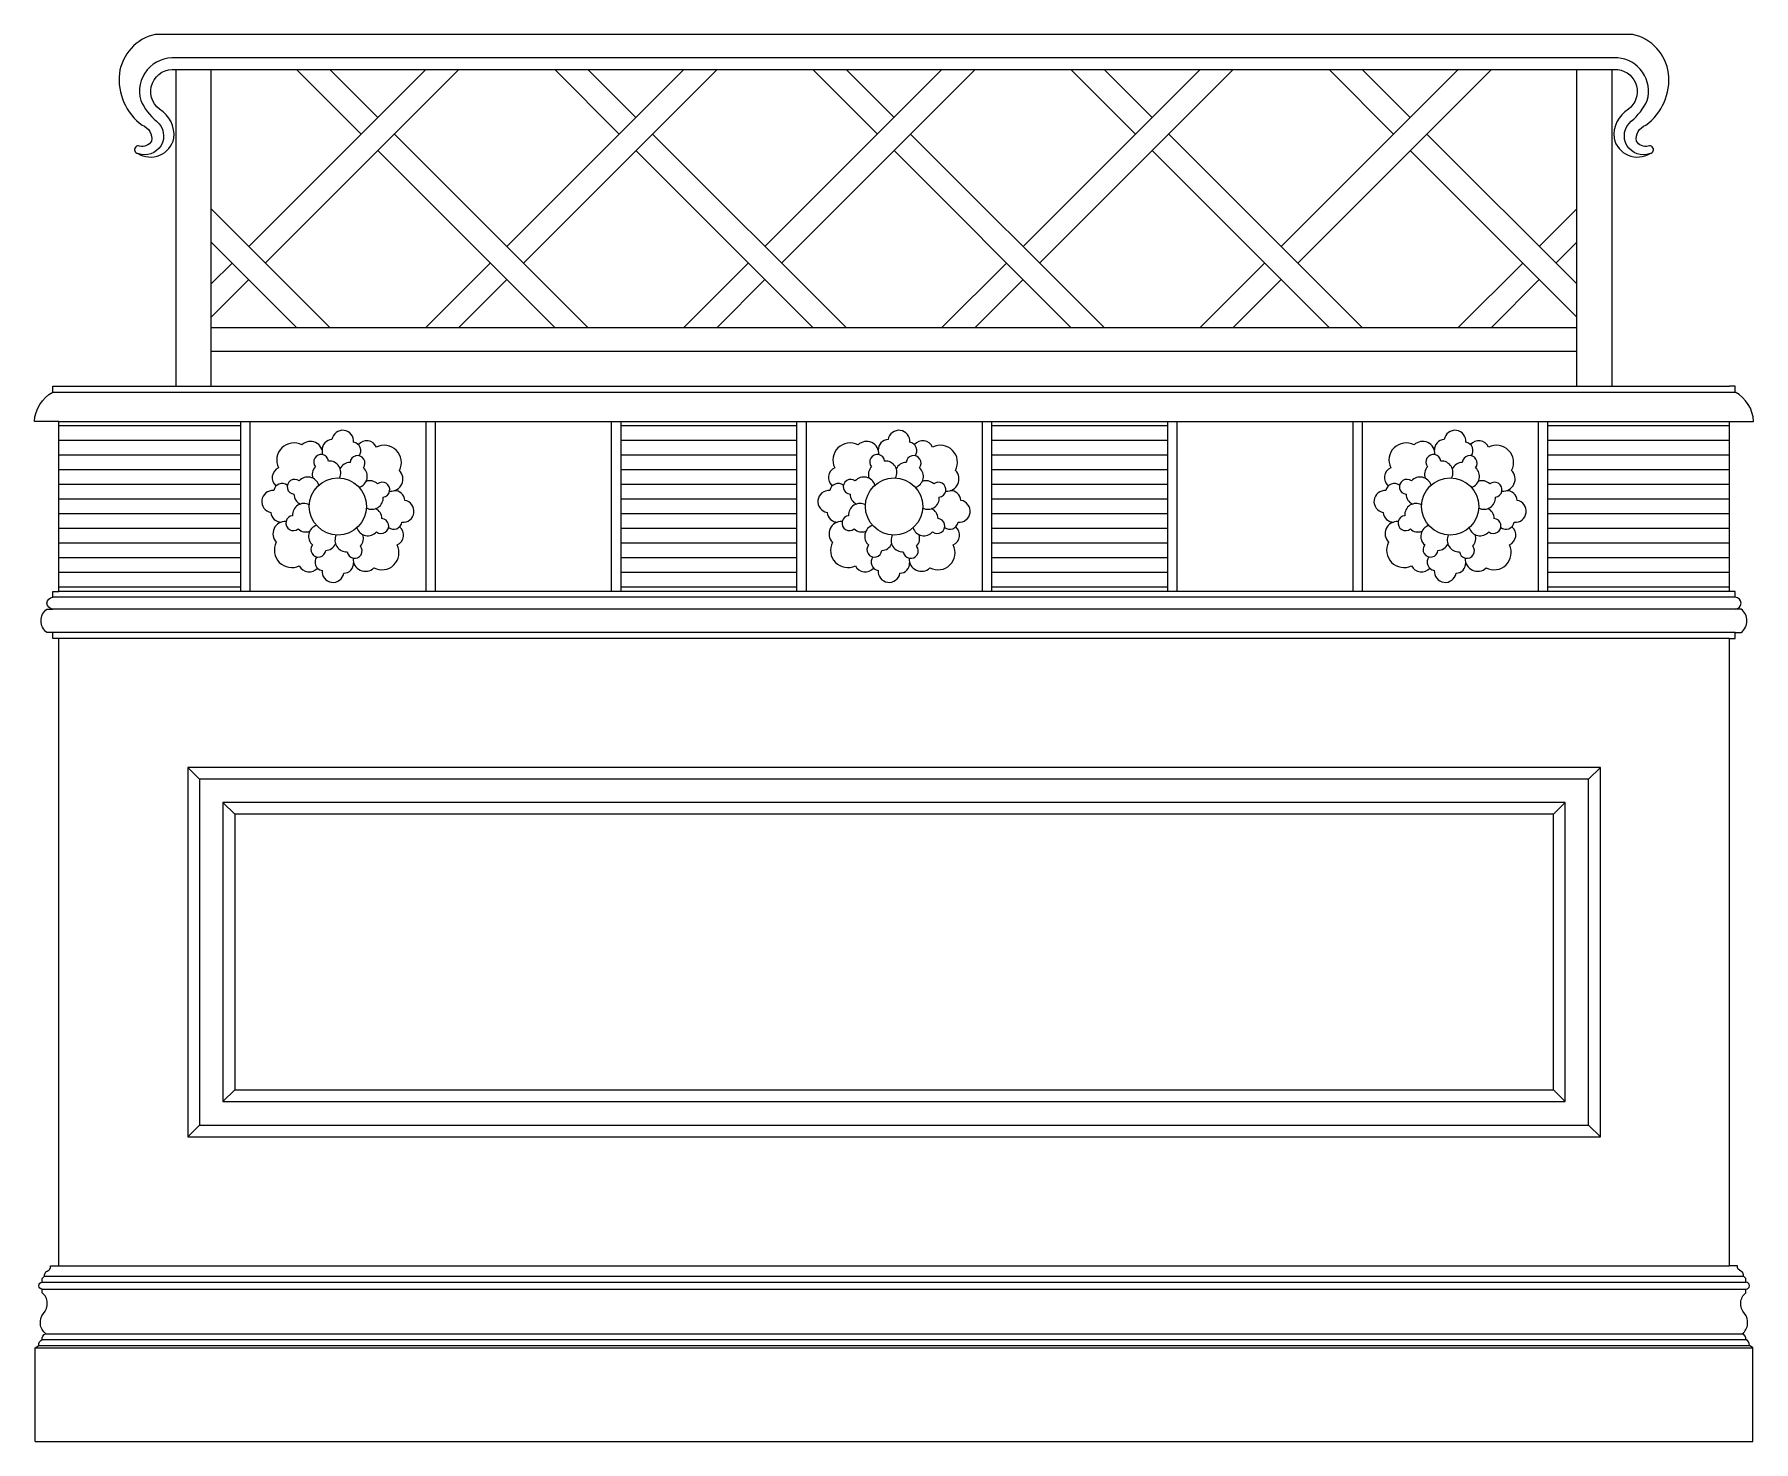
# Model space of a CAD drawing. Extents: x 180 to 1645, y 328 to 1528.
import ezdxf

# ---------------------------------------------------------------- set-up
doc = ezdxf.new("R2010")
doc.units = 0
doc.header["$MEASUREMENT"] = 0
for name, color, linetype in [('2', 2, 'CONTINUOUS'), ('3', 3, 'CONTINUOUS'), ('4', 4, 'CONTINUOUS'), ('7', 7, 'CONTINUOUS')]:
    doc.layers.add(name, color=color, linetype=linetype)

msp = doc.modelspace()

# ---------------------------------------------------------------- hatches: boundary and pattern name
at = {"layer": '3'}
h = msp.add_hatch(dxfattribs=at)
h.set_pattern_fill('LINE', color=256, scale=100, style=0)
h.set_pattern_definition([(0, (738.587, -1155.567), (0, 12.5), [])])
h.paths.add_polyline_path([(829.3, 1197.9), (679.3, 1197.9), (679.3, 1052.9), (829.3, 1052.9)])
h.paths.add_polyline_path([(1145.3, 1197.9), (995.3, 1197.9), (995.3, 1052.9), (1145.3, 1052.9)])
h.paths.add_polyline_path([(1624.3, 1197.9), (1469.3, 1197.9), (1469.3, 1052.9), (1624.3, 1052.9)])
h.paths.add_polyline_path([(355.3, 1197.9), (200.3, 1197.9), (200.3, 1052.9), (355.3, 1052.9)])

# ---------------------------------------------------------------- linework, layer by layer
at = {"layer": '2'}
msp.add_line((180.3, 327.9), (1644.3, 327.9), dxfattribs=at)
at = {"layer": '3'}
for p, q in [((195.3, 1222.9), (1629.3, 1222.9)), ((1629.3, 1047.9), (195.3, 1047.9)), ((1629.3, 1037.9), (195.3, 1037.9)), ((1629.3, 1017.9), (195.3, 1017.9)), ((320.3, 892.9), (310.3, 902.9)), ((1504.3, 892.9), (1514.3, 902.9)), ((340.3, 872.9), (350.3, 862.9)), ((1484.3, 872.9), (1474.3, 862.9)), ((340.3, 617.9), (350.3, 627.9)), ((1484.3, 617.9), (1474.3, 627.9)), ((320.3, 597.9), (310.3, 587.9)), ((1504.3, 597.9), (1514.3, 587.9)), ((188.3, 468.9), (1636.3, 468.9)), ((186.3, 463.9), (1638.3, 463.9)), ((186.3, 457.9), (1638.3, 457.9)), ((186.3, 414.9), (1638.3, 414.9)), ((189.3, 419.9), (1635.3, 419.9)), ((183.3, 409.9), (1641.3, 409.9))]:
    msp.add_line(p, q, dxfattribs=at)
for points in [[(1556.8, 1426.4, -0.859429), (1540.7, 1453.8, 0.104811), (1554.3, 1471.6, 0.470519), (1529.1, 1507.9), (300.3, 1507.9, 0.522609), (270.2, 1471.6, 0.104811), (283.8, 1453.8, -0.859429), (267.7, 1426.4)], [(456.3, 1168.5, 0.56329), (451.7, 1180.1, 0.964213), (433.2, 1182.5, 0.416507), (424.9, 1173.4)], [(930.3, 1168.5, 0.56329), (925.7, 1180.1, 0.964213), (907.2, 1182.5, 0.416507), (898.9, 1173.4)], [(1404.3, 1168.5, 0.56329), (1399.7, 1180.1, 0.964213), (1381.2, 1182.5, 0.416507), (1372.9, 1173.4)], [(425.3, 1169.7, 0.684174), (407.6, 1177.9, 0.726488), (387.7, 1158.3, 0.553577), (385.6, 1142.8, 0.553577)], [(482.5, 1138.3, 0.684174), (490.7, 1156.1, 0.726488), (471.1, 1176, 0.553577), (455.7, 1178.1, 0.553577)], [(899.3, 1169.7, 0.684174), (881.6, 1177.9, 0.726488), (861.7, 1158.3, 0.553577), (859.6, 1142.8, 0.553577)], [(956.5, 1138.3, 0.684174), (964.7, 1156.1, 0.726488), (945.1, 1176, 0.553577), (929.7, 1178.1, 0.553577)], [(1373.3, 1169.7, 0.684174), (1355.6, 1177.9, 0.726488), (1335.7, 1158.3, 0.553577), (1333.6, 1142.8, 0.553577)], [(1430.5, 1138.3, 0.684174), (1438.7, 1156.1, 0.726488), (1419.1, 1176, 0.553577), (1403.7, 1178.1, 0.553577)], [(439.6, 1149.7, 0.583956), (430.3, 1164.1, 1.336899), (419.1, 1159.2, 0.290723), (417, 1149.4, 0.290723)], [(456.4, 1141.6, 0.583956), (460, 1158.4, 1.336899), (448.6, 1162.9, 0.290723), (440.2, 1157.4, 0.290723)], [(913.6, 1149.7, 0.583956), (904.3, 1164.1, 1.336899), (893.1, 1159.2, 0.290723), (891, 1149.4, 0.290723)], [(930.4, 1141.6, 0.583956), (934, 1158.4, 1.336899), (922.6, 1162.9, 0.290723), (914.2, 1157.4, 0.290723)], [(1387.6, 1149.7, 0.583956), (1378.3, 1164.1, 1.336899), (1367.1, 1159.2, 0.290723), (1365, 1149.4, 0.290723)], [(1404.4, 1141.6, 0.583956), (1408, 1158.4, 1.336899), (1396.6, 1162.9, 0.290723), (1388.2, 1157.4, 0.290723)], [(395.1, 1143.5, 0.56329), (383.6, 1138.9, 0.964213), (381.2, 1120.3, 0.416507), (390.3, 1112.1)], [(422, 1143.6, 0.583956), (405.3, 1147.1, 1.336899), (400.8, 1135.8, 0.290723), (406.3, 1127.4, 0.290723)], [(462.6, 1124, 0.583956), (476.9, 1133.4, 1.336899), (472.1, 1144.6, 0.290723), (462.3, 1146.7, 0.290723)], [(869.1, 1143.5, 0.56329), (857.6, 1138.9, 0.964213), (855.2, 1120.3, 0.416507), (864.3, 1112.1)], [(896, 1143.6, 0.583956), (879.3, 1147.1, 1.336899), (874.8, 1135.8, 0.290723), (880.3, 1127.4, 0.290723)], [(936.6, 1124, 0.583956), (950.9, 1133.4, 1.336899), (946.1, 1144.6, 0.290723), (936.3, 1146.7, 0.290723)], [(1343.1, 1143.5, 0.56329), (1331.6, 1138.9, 0.964213), (1329.2, 1120.3, 0.416507), (1338.3, 1112.1)], [(1370, 1143.6, 0.583956), (1353.3, 1147.1, 1.336899), (1348.8, 1135.8, 0.290723), (1354.3, 1127.4, 0.290723)], [(1410.6, 1124, 0.583956), (1424.9, 1133.4, 1.336899), (1420.1, 1144.6, 0.290723), (1410.3, 1146.7, 0.290723)], [(481.4, 1107.4, 0.56329), (492.9, 1111.9, 0.964213), (495.3, 1130.5, 0.416507), (486.2, 1138.8)], [(955.4, 1107.4, 0.56329), (966.9, 1111.9, 0.964213), (969.3, 1130.5, 0.416507), (960.2, 1138.8)], [(1429.4, 1107.4, 0.56329), (1440.9, 1111.9, 0.964213), (1443.3, 1130.5, 0.416507), (1434.2, 1138.8)], [(413.9, 1126.8, 0.583956), (399.6, 1117.5, 1.336899), (404.4, 1106.2, 0.290723), (414.2, 1104.2, 0.290723)], [(454.5, 1107.2, 0.583956), (471.2, 1103.7, 1.336899), (475.8, 1115.1, 0.290723), (470.3, 1123.5, 0.290723)], [(887.9, 1126.8, 0.583956), (873.6, 1117.5, 1.336899), (878.4, 1106.2, 0.290723), (888.2, 1104.2, 0.290723)], [(928.5, 1107.2, 0.583956), (945.2, 1103.7, 1.336899), (949.8, 1115.1, 0.290723), (944.3, 1123.5, 0.290723)], [(1361.9, 1126.8, 0.583956), (1347.6, 1117.5, 1.336899), (1352.4, 1106.2, 0.290723), (1362.2, 1104.2, 0.290723)], [(1402.5, 1107.2, 0.583956), (1419.2, 1103.7, 1.336899), (1423.8, 1115.1, 0.290723), (1418.3, 1123.5, 0.290723)], [(394, 1112.5, 0.684174), (385.8, 1094.8, 0.726488), (405.4, 1074.8, 0.553577), (420.9, 1072.8, 0.553577)], [(420.1, 1109.2, 0.583956), (416.6, 1092.5, 1.336899), (427.9, 1087.9, 0.290723), (436.3, 1093.4, 0.290723)], [(436.9, 1101.1, 0.583956), (446.2, 1086.8, 1.336899), (457.5, 1091.6, 0.290723), (459.5, 1101.4, 0.290723)], [(451.2, 1081.1, 0.684174), (468.9, 1073, 0.726488), (488.8, 1092.5, 0.553577), (490.9, 1108, 0.553577)], [(868, 1112.5, 0.684174), (859.8, 1094.8, 0.726488), (879.4, 1074.8, 0.553577), (894.9, 1072.8, 0.553577)], [(894.1, 1109.2, 0.583956), (890.6, 1092.5, 1.336899), (901.9, 1087.9, 0.290723), (910.3, 1093.4, 0.290723)], [(910.9, 1101.1, 0.583956), (920.2, 1086.8, 1.336899), (931.5, 1091.6, 0.290723), (933.5, 1101.4, 0.290723)], [(925.2, 1081.1, 0.684174), (942.9, 1073, 0.726488), (962.8, 1092.5, 0.553577), (964.9, 1108, 0.553577)], [(1342, 1112.5, 0.684174), (1333.8, 1094.8, 0.726488), (1353.4, 1074.8, 0.553577), (1368.9, 1072.8, 0.553577)], [(1368.1, 1109.2, 0.583956), (1364.6, 1092.5, 1.336899), (1375.9, 1087.9, 0.290723), (1384.3, 1093.4, 0.290723)], [(1384.9, 1101.1, 0.583956), (1394.2, 1086.8, 1.336899), (1405.5, 1091.6, 0.290723), (1407.5, 1101.4, 0.290723)], [(1399.2, 1081.1, 0.684174), (1416.9, 1073, 0.726488), (1436.8, 1092.5, 0.553577), (1438.9, 1108, 0.553577)], [(420.2, 1082.3, 0.56329), (424.8, 1070.8, 0.964213), (443.3, 1068.4, 0.416507), (451.6, 1077.4)], [(894.2, 1082.3, 0.56329), (898.8, 1070.8, 0.964213), (917.3, 1068.4, 0.416507), (925.6, 1077.4)], [(1368.2, 1082.3, 0.56329), (1372.8, 1070.8, 0.964213), (1391.3, 1068.4, 0.416507), (1399.6, 1077.4)]]:
    msp.add_lwpolyline(points, format="xyb", dxfattribs=at)
for points in [[(320.3, 892.9), (320.3, 597.9), (1504.3, 597.9), (1504.3, 892.9)], [(340.3, 872.9), (340.3, 617.9), (1484.3, 617.9), (1484.3, 872.9)]]:
    msp.add_lwpolyline(points, close=True, dxfattribs=at)
for centre in [(438.3, 1125.4), (912.3, 1125.4), (1386.3, 1125.4)]:
    msp.add_circle(centre, 24.4, dxfattribs=at)
at = {"layer": '4'}
for p, q in [((300.3, 1227.9), (300.3, 1497.9)), ((330.3, 1227.9), (330.3, 1497.9)), ((1494.3, 1227.9), (1494.3, 1497.9)), ((1524.3, 1227.9), (1524.3, 1497.9)), ((330.3, 1277.9), (1494.3, 1277.9)), ((330.3, 1257.9), (1494.3, 1257.9)), ((200.3, 1227.9), (1624.3, 1227.9)), ((200.3, 1197.9), (1624.3, 1197.9)), ((200.3, 477.9), (1624.3, 477.9))]:
    msp.add_line(p, q, dxfattribs=at)
msp.add_lwpolyline([(1529.3, 1497.9, -0.66981), (1538.2, 1464, 0.295423), (1526, 1439.3, 0.516017), (1556.8, 1426.4, 1.122511), (1555.2, 1432.6, -0.330077), (1545, 1436.9, -0.357301), (1553, 1450.5, 0.267961), (1572.5, 1494.6, 0.308831), (1542, 1527.9), (282.5, 1527.9, 0.308831), (252, 1494.6, 0.267961), (271.5, 1450.5, -0.357301), (279.5, 1436.9, -0.330077), (269.3, 1432.6, 1.122511), (267.7, 1426.4, 0.516017), (298.5, 1439.3, 0.295423), (286.3, 1464, -0.771755), (300.3, 1497.9)], format="xyb", close=True, dxfattribs=at)
for points in [[(180.3, 327.9), (180.3, 407.9), (183.3, 409.9, -0.321913), (186.3, 414.9, -0.373827), (189.3, 419.9, -0.418841), (187.4, 437.3, 0.420084), (186.3, 454.9), (186.3, 457.9, -1), (186.3, 463.9), (186.3, 466.9), (188.3, 468.9, -0.325682), (190.5, 473.4, 0.385566), (193.3, 477.9), (200.3, 477.9), (200.3, 1012.9), (195.3, 1012.9), (195.3, 1017.9), (190.3, 1017.9, -0.5), (190.3, 1037.9), (195.3, 1037.9, -1), (195.3, 1047.9), (195.3, 1052.9), (200.3, 1052.9), (200.3, 1197.9), (179.6, 1197.9, -0.259462), (195.3, 1222.9), (195.3, 1227.9), (200.3, 1227.9)], [(1644.3, 327.9), (1644.3, 407.9), (1641.3, 409.9, 0.321913), (1638.3, 414.9, 0.373827), (1635.3, 419.9, 0.418841), (1637.1, 437.3, -0.420084), (1638.3, 454.9), (1638.3, 457.9, 1), (1638.3, 463.9), (1638.3, 466.9), (1636.3, 468.9, 0.325682), (1634.1, 473.4, -0.385566), (1631.3, 477.9), (1624.3, 477.9), (1624.3, 1012.9), (1629.3, 1012.9), (1629.3, 1017.9), (1634.3, 1017.9, 0.5), (1634.3, 1037.9), (1629.3, 1037.9, 1), (1629.3, 1047.9), (1629.3, 1052.9), (1624.3, 1052.9), (1624.3, 1197.9), (1644.9, 1197.9, 0.259462), (1629.3, 1222.9), (1629.3, 1227.9), (1624.3, 1227.9)]]:
    msp.add_lwpolyline(points, format="xyb", dxfattribs=at)
msp.add_lwpolyline([(310.3, 902.9), (310.3, 587.9), (1514.3, 587.9), (1514.3, 902.9)], close=True, dxfattribs=at)
at = {"layer": '7'}
for p, q in [((513.1, 1497.9), (362.3, 1347.1)), ((541.4, 1497.9), (376.4, 1332.9)), ((403.1, 1497.9), (458.1, 1442.9)), ((431.4, 1497.9), (472.3, 1457.1)), ((733.1, 1497.9), (582.3, 1347.1)), ((761.4, 1497.9), (596.4, 1332.9)), ((623.1, 1497.9), (678.1, 1442.9)), ((651.4, 1497.9), (692.3, 1457.1)), ((953.1, 1497.9), (802.3, 1347.1)), ((981.4, 1497.9), (816.4, 1332.9)), ((843.1, 1497.9), (898.1, 1442.9)), ((871.4, 1497.9), (912.3, 1457.1)), ((1173.1, 1497.9), (1022.3, 1347.1)), ((1201.4, 1497.9), (1036.4, 1332.9)), ((1063.1, 1497.9), (1118.1, 1442.9)), ((1091.4, 1497.9), (1132.3, 1457.1)), ((1393.1, 1497.9), (1242.3, 1347.1)), ((1421.4, 1497.9), (1256.4, 1332.9)), ((1283.1, 1497.9), (1338.1, 1442.9)), ((1311.4, 1497.9), (1352.3, 1457.1)), ((486.4, 1442.9), (651.4, 1277.9)), ((706.4, 1442.9), (871.4, 1277.9)), ((926.4, 1442.9), (1091.4, 1277.9)), ((1146.4, 1442.9), (1311.4, 1277.9)), ((1366.4, 1442.9), (1494.3, 1315.1)), ((472.3, 1428.8), (623.1, 1277.9)), ((692.3, 1428.8), (843.1, 1277.9)), ((912.3, 1428.8), (1063.1, 1277.9)), ((1132.3, 1428.8), (1283.1, 1277.9)), ((1352.3, 1428.8), (1494.3, 1286.8)), ((431.4, 1277.9), (330.3, 1379.1)), ((1494.3, 1379.1), (1462.3, 1347.1)), ((403.1, 1277.9), (330.3, 1350.8)), ((1494.3, 1350.8), (1476.4, 1332.9)), ((348.1, 1332.9), (330.3, 1315.1)), ((513.1, 1277.9), (568.1, 1332.9)), ((733.1, 1277.9), (788.1, 1332.9)), ((953.1, 1277.9), (1008.1, 1332.9)), ((1173.1, 1277.9), (1228.1, 1332.9)), ((1393.1, 1277.9), (1448.1, 1332.9)), ((362.3, 1318.8), (330.3, 1286.8)), ((541.4, 1277.9), (582.3, 1318.8)), ((761.4, 1277.9), (802.3, 1318.8)), ((981.4, 1277.9), (1022.3, 1318.8)), ((1201.4, 1277.9), (1242.3, 1318.8)), ((1421.4, 1277.9), (1462.3, 1318.8)), ((355.3, 1197.9), (355.3, 1052.9)), ((363.3, 1197.9), (363.3, 1052.9)), ((513.3, 1197.9), (513.3, 1052.9)), ((521.3, 1197.9), (521.3, 1052.9)), ((671.3, 1197.9), (671.3, 1052.9)), ((679.3, 1197.9), (679.3, 1052.9)), ((829.3, 1197.9), (829.3, 1052.9)), ((837.3, 1197.9), (837.3, 1052.9)), ((987.3, 1197.9), (987.3, 1052.9)), ((995.3, 1197.9), (995.3, 1052.9)), ((1145.3, 1197.9), (1145.3, 1052.9)), ((1153.3, 1197.9), (1153.3, 1052.9)), ((1303.3, 1197.9), (1303.3, 1052.9)), ((1311.3, 1197.9), (1311.3, 1052.9)), ((1461.3, 1197.9), (1461.3, 1052.9)), ((1469.3, 1197.9), (1469.3, 1052.9)), ((1624.3, 1052.9), (200.3, 1052.9)), ((1624.3, 1012.9), (200.3, 1012.9)), ((180.3, 407.9), (1644.3, 407.9))]:
    msp.add_line(p, q, dxfattribs=at)
msp.add_lwpolyline([(350.3, 862.9), (350.3, 627.9), (1474.3, 627.9), (1474.3, 862.9)], close=True, dxfattribs=at)

doc.saveas('drawing.dxf')
